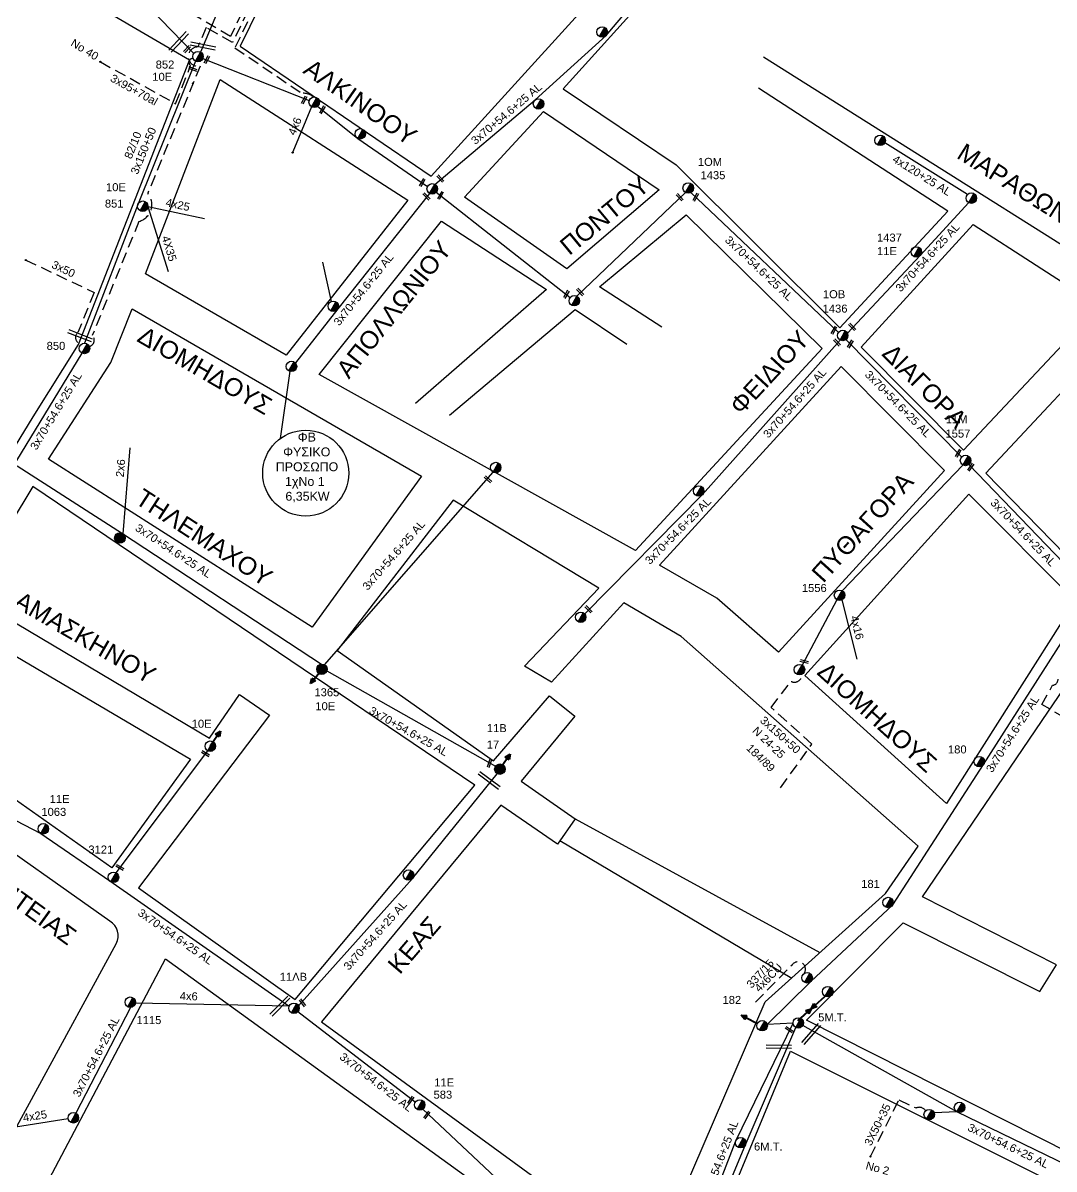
# Model space of a CAD drawing. Header units: millimetres. Extents: x 855 to 3091, y 750 to 2767.
# Drawn here: x 2170 to 2401.9, y 1180.2 to 1438.1 of the extents above; entities that cross this region are included whole.
import ezdxf
from ezdxf.enums import TextEntityAlignment as Align

# ---------------------------------------------------------------- set-up
doc = ezdxf.new("R2010")
doc.units = ezdxf.units.MM
doc.linetypes.add('DASHED', pattern=[19.05, 12.7, -6.35])
for name, color, linetype, lineweight in [('2x6', 7, 'SYN_LINE', 30), ('3x150+50', 7, 'Continuous', 30), ('3x50', 7, 'Continuous', 30), ('3X50+35', 7, 'Continuous', 30), ('3x70+54.6+25 AL', 7, 'SYN_LINE', 30), ('3x95+70', 7, 'Continuous', 30), ('4x120+25 AL', 7, 'SYN_LINE', 30), ('4x16', 7, 'Continuous', 30), ('4x25', 7, 'Continuous', 30), ('4X35', 7, 'DASHED', 30), ('4x6', 7, 'SYN_LINE', 30), ('4x6CU', 7, 'Continuous', 30), ('Υπόβαθρο ΔΕΗ', 7, 'Continuous', 30)]:
    doc.layers.add(name, color=color, linetype=linetype, lineweight=lineweight)
for name, color, linetype in [('TEXT ΚΑΛΩΔΙΩΝ', 7, 'Continuous'), ('Άγνωστα', 7, 'Continuous'), ('Επίτονοι', 7, 'Continuous'), ('Μηχανική τομή', 7, 'Continuous'), ('Στύλος Ξύλινος', 7, 'Continuous'), ('Στύλος Ξύλινος @ 1', 7, 'Continuous'), ('Στύλος ΦΜ', 7, 'Continuous'), ('Στύλος ΦΜ @ 1', 7, 'Continuous'), ('Συνδέσεις', 7, 'Continuous'), ('Τομή', 7, 'Continuous')]:
    doc.layers.add(name, color=color, linetype=linetype)
doc.styles.add('arial', font='arial.ttf')
doc.styles.get("Standard").update_dxf_attribs({"font": 'arial.ttf'})
doc.linetypes.add('SYN_LINE', pattern='A,0.5,-0.0001,["/\\/\\/\\/",Standard,S=0.1,R=0,X=0,Y=-0.05],-0.25', length=0.7501)

# ---------------------------------------------------------------- blocks, each defined once
blk = doc.blocks.new('ΥΠΑΡΧΩΝ ΤΣΙΜΕΝΤΕΝΙΟΣ ΣΤΥΛΟΣ')
at = {"layer": 'Στύλος ΦΜ'}
blk.add_hatch(color=7, dxfattribs=at).paths.add_polyline_path([(-1.29, -2.28, 0.574793), (2.62, 0, 0.268822), (1.3, 2.27)])
at = {"layer": 'Στύλος ΦΜ', "color": 7}
blk.add_line((-1.29, -2.28), (1.3, 2.27), dxfattribs=at)
blk.add_circle((0, 0), 2.62, dxfattribs=at)
at = {"layer": 'Στύλος ΦΜ', "flags": 4}
for tag, p in [('ΑΡΙΘΜΟΣ', (-4.68, 8.05)), ('ΤΥΠΟΣ', (-4.91, 3.03))]:
    blk.add_attdef(tag, p, '', height=4, dxfattribs=at)
blk = doc.blocks.new('ΥΠΑΡΧΩΝ ΞΥΛΙΝΟΣ ΣΤΥΛΟΣ')
at = {"layer": 'Στύλος Ξύλινος'}
h = blk.add_hatch(color=7, dxfattribs=at)
h.paths.add_polyline_path([(-2.62, 0, 0.270008), (-1.29, -2.28), (1.3, 2.27, 0.576266)])
h.paths.add_polyline_path([(-1.29, -2.28, 0.574793), (2.62, 0, 0.268822), (1.3, 2.27)])
at = {"layer": 'Στύλος Ξύλινος', "color": 7}
blk.add_line((-1.29, -2.28), (1.3, 2.27), dxfattribs=at)
blk.add_circle((0, 0), 2.62, dxfattribs=at)
at = {"layer": 'Στύλος Ξύλινος', "flags": 4}
for tag, p in [('ΑΡΙΘΜΟΣ', (-4.91, 8.6)), ('ΤΥΠΟΣ', (-4.85, 3.39))]:
    blk.add_attdef(tag, p, '', height=4, dxfattribs=at)
blk = doc.blocks.new('ΜΗΧΑΝΙΚΗ ΤΟΜΗ')
at = {"layer": 'Μηχανική τομή', "ltscale": 40}
for p, q in [((-1.9, 0.8), (5.7, 0.8)), ((-1.9, -0.8), (5.7, -0.8))]:
    blk.add_line(p, q, dxfattribs=at)
blk = doc.blocks.new('ΕΠΙΤΟΝΟΣ')
at = {"layer": 'Επίτονοι', "lineweight": 40, "ltscale": 40}
blk.add_hatch(color=256, dxfattribs=at).paths.add_polyline_path([(-1.13, 6.47), (0, 9.1), (1.13, 6.47)])
for p, q in [((-1.13, 6.47), (0, 9.1)), ((1.13, 6.47), (-1.13, 6.47)), ((-1.13, 6.47), (0, 6.47)), ((0, 9.1), (1.13, 6.47)), ((0, 6.47), (0, 0))]:
    blk.add_line(p, q, dxfattribs=at)
blk = doc.blocks.new('ΤΟΜΗ')
at = {"layer": 'Τομή', "ltscale": 40}
for p, q in [((-5.7, 0), (17.1, 0)), ((-5.7, -2.8), (17.1, -2.8))]:
    blk.add_line(p, q, dxfattribs=at)
blk = doc.blocks.new('_ΣΥΝΔΕΣΗ')
at = {"layer": 'Συνδέσεις', "linetype": 'SYN_LINE', "ltscale": 40}
blk.add_hatch(color=256, dxfattribs=at).paths.add_polyline_path([(0.5, 0, 1), (-0.5, 0, 1)])
at = {"layer": 'Συνδέσεις'}
blk.add_circle((0, 0), 0.5, dxfattribs=at)

msp = doc.modelspace()

# ---------------------------------------------------------------- linework, layer by layer
at = {"lineweight": -3, "ltscale": 0.2}
msp.add_circle((2233.57, 1336.76), 9.67, dxfattribs=at)
at = {"layer": '2x6', "color": 62, "linetype": 'SYN_LINE', "lineweight": -3, "ltscale": 15}
msp.add_lwpolyline([(2192.48, 1323.11), (2194.09, 1342.45)], dxfattribs=at)
at = {"layer": '3x150+50', "color": 133, "linetype": 'DASHED', "lineweight": -3, "ltscale": 0.2}
msp.add_lwpolyline([(2239.1, 1467.34), (2235.52, 1469.1), (2217.63, 1432.47), (2232.71, 1422.21, -0.198499), (2235.32, 1421.39, 13.645626)], format="xyb", dxfattribs=at)
at = {"layer": '3x150+50', "color": 1, "linetype": 'DASHED', "lineweight": -3, "ltscale": 0.2}
msp.add_lwpolyline([(2340.38, 1265.98), (2347.43, 1275.82), (2338.22, 1284.06), (2342.73, 1289.89, 0.560792), (2345.19, 1291.52, -252.428363)], format="xyb", dxfattribs=at)
at = {"layer": '3x150+50', "color": 85, "linetype": 'DASHED', "lineweight": -3, "ltscale": 0.2}
msp.add_lwpolyline([(2410.89, 1277.95), (2399.1, 1284.7), (2401.55, 1289.03, 0.391225), (2402.77, 1290.39, -1.832592)], format="xyb", dxfattribs=at)
at = {"layer": '3x50', "color": 62, "linetype": 'DASHED', "lineweight": -3, "ltscale": 0.2}
msp.add_lwpolyline([(2170.61, 1384.71), (2186.02, 1377.41), (2182.3, 1368.39, 0.679659), (2183.19, 1365.82, 1.184179)], format="xyb", dxfattribs=at)
at = {"layer": '3X50+35', "color": 2, "linetype": 'DASHED', "lineweight": -3, "ltscale": 0.2}
msp.add_lwpolyline([(2360.61, 1183.01), (2366.96, 1195.73), (2370.83, 1193.93, -0.355078), (2373.01, 1193.32, 91.146862)], format="xyb", dxfattribs=at)
at = {"layer": '3x70+54.6+25 AL', "color": 6, "linetype": 'SYN_LINE', "lineweight": -3, "ltscale": 15}
msp.add_lwpolyline([(2238.12, 1496.49), (2222.58, 1461.66), (2209.93, 1431.5)], dxfattribs=at)
at = {"layer": '3x70+54.6+25 AL', "color": 133, "linetype": 'SYN_LINE', "lineweight": -3, "ltscale": 15}
for points in [[(2262.6, 1401.73), (2285.17, 1420.72), (2301.12, 1435.24), (2333.55, 1473.55), (2351.79, 1492.84)], [(2210.42, 1430.02), (2234.37, 1420.63)], [(2236.23, 1419.32), (2245.26, 1412.08), (2260.97, 1401.25)], [(2261.44, 1399.68), (2240.8, 1373.73), (2231.24, 1361.57)], [(2262.92, 1399.95), (2293.03, 1376.27)], [(2294.55, 1376.57), (2319.01, 1399.88)], [(2320.15, 1399.87), (2353.39, 1368.44)], [(2355.38, 1368.28), (2371.75, 1385.71), (2382.69, 1397.62)], [(2353.75, 1366.71), (2322.83, 1331.94), (2296.34, 1305.08)], [(2355.05, 1366.8), (2381.09, 1340.4)], [(2229.96, 1359.67), (2227.82, 1344.52)], [(2231.97, 1216.92), (2257.57, 1245.54), (2276.66, 1269.14)], [(2258.22, 1195.26), (2231.81, 1215.58)], [(2279.87, 1083.26), (2297.24, 1119.02), (2316.88, 1151.82), (2330.3, 1186.54), (2343.17, 1213.02)], [(2286.33, 1168.86), (2259.9, 1193.66)]]:
    msp.add_lwpolyline(points, dxfattribs=at)
at = {"layer": '3x70+54.6+25 AL', "color": 27, "linetype": 'SYN_LINE', "lineweight": -3, "ltscale": 15}
msp.add_lwpolyline([(2190.98, 1449.17), (2208.42, 1431.21)], dxfattribs=at)
at = {"layer": '3x70+54.6+25 AL', "color": 27, "linetype": 'SYN_LINE', "lineweight": -3, "ltscale": 8}
msp.add_lwpolyline([(2208.76, 1429.46), (2195.85, 1397.33), (2183.8, 1365.99)], dxfattribs=at)
at = {"layer": '3x70+54.6+25 AL', "color": 133, "linetype": 'SYN_LINE', "lineweight": -3, "ltscale": 12}
msp.add_lwpolyline([(2239.34, 1375.4), (2237.45, 1384.22)], dxfattribs=at)
at = {"layer": '3x70+54.6+25 AL', "color": 62, "linetype": 'SYN_LINE', "lineweight": -3, "ltscale": 15}
for points in [[(2183.22, 1363.79), (2168.51, 1339.58)], [(2168.66, 1338.4), (2192.36, 1323.19), (2237.09, 1293.8)], [(2237.81, 1293.65), (2275.72, 1337)], [(2238.35, 1292.3), (2276.27, 1270.84)]]:
    msp.add_lwpolyline(points, dxfattribs=at)
at = {"layer": '3x70+54.6+25 AL', "color": 1, "linetype": 'SYN_LINE', "lineweight": -3, "ltscale": 15}
for points in [[(2381.39, 1338.59), (2354.22, 1310.3)], [(2409.76, 1310.58), (2382.74, 1338.73)], [(2337.35, 1212.72), (2347.14, 1222.37), (2365.58, 1239.61), (2386.02, 1271.22), (2409.9, 1308.63)], [(2353.05, 1308.25), (2345.21, 1293.57)], [(2318.5, 1152.29), (2332.39, 1185.49), (2343.76, 1212.04)], [(2343.17, 1213.02), (2337.35, 1212.72)]]:
    msp.add_lwpolyline(points, dxfattribs=at)
at = {"layer": '3x70+54.6+25 AL', "color": 5, "linetype": 'SYN_LINE', "lineweight": -3, "ltscale": 15}
for points in [[(2190.92, 1246.85), (2211.52, 1274.3)], [(2121.28, 1262.35), (2149.28, 1268.52), (2173.97, 1255.71), (2189.49, 1245), (2229.86, 1216.86)], [(2194.14, 1216.55), (2181.9, 1192.74)]]:
    msp.add_lwpolyline(points, dxfattribs=at)
at = {"layer": '3x70+54.6+25 AL', "color": 2, "linetype": 'Continuous', "lineweight": -3, "ltscale": 7}
msp.add_lwpolyline([(2344.93, 1214.09), (2350.4, 1219.08)], dxfattribs=at)
at = {"layer": '3x70+54.6+25 AL', "color": 2, "linetype": 'SYN_LINE', "lineweight": -3, "ltscale": 15}
msp.add_lwpolyline([(2490.33, 1134.47), (2457.81, 1154.75), (2427.09, 1169.98), (2412.6, 1177.26), (2380.02, 1193.03), (2345.39, 1212.51)], dxfattribs=at)
at = {"layer": '3x70+54.6+25 AL', "color": 2, "linetype": 'SYN_LINE', "lineweight": -3, "ltscale": 5}
msp.add_lwpolyline([(2380.02, 1193.03), (2374.9, 1192.84)], dxfattribs=at)
at = {"layer": '3x95+70', "color": 27, "linetype": 'DASHED', "lineweight": -3, "ltscale": 0.2}
msp.add_lwpolyline([(2187.39, 1429.29), (2204.32, 1419.88), (2207.68, 1428.46, -0.762977), (2208.24, 1430.06, -6.430328)], format="xyb", dxfattribs=at)
at = {"layer": '4x120+25 AL', "color": 133, "linetype": 'SYN_LINE', "lineweight": -3, "ltscale": 15}
msp.add_lwpolyline([(2382.44, 1399.48), (2363.79, 1411.07)], dxfattribs=at)
at = {"layer": '4x16', "color": 1, "linetype": 'SYN_LINE', "lineweight": -3, "ltscale": 15}
msp.add_lwpolyline([(2354.15, 1308.22), (2357.53, 1294.92)], dxfattribs=at)
at = {"layer": '4x25', "color": 27, "linetype": 'SYN_LINE', "lineweight": -3, "ltscale": 15}
msp.add_lwpolyline([(2198.08, 1396.77), (2210.77, 1394.03)], dxfattribs=at)
at = {"layer": '4x25', "color": 5, "linetype": 'SYN_LINE', "lineweight": -3, "ltscale": 15}
msp.add_lwpolyline([(2180.16, 1191.5), (2162.06, 1188.64)], dxfattribs=at)
at = {"layer": '4X35', "color": 27, "linetype": 'SYN_LINE', "lineweight": -3, "ltscale": 15}
msp.add_lwpolyline([(2198.08, 1396.77), (2202.6, 1382.09)], dxfattribs=at)
at = {"layer": '4x6', "color": 133, "linetype": 'SYN_LINE', "lineweight": -3, "ltscale": 12}
msp.add_lwpolyline([(2234.89, 1419.2), (2230.66, 1409.05)], dxfattribs=at)
at = {"layer": '4x6', "color": 5, "linetype": 'SYN_LINE', "lineweight": -3, "ltscale": 15}
msp.add_lwpolyline([(2229.86, 1216.86), (2195.27, 1217.51)], dxfattribs=at)
at = {"layer": '4x6CU', "color": 1, "linetype": 'DASHED', "lineweight": -3, "ltscale": 0.2}
msp.add_lwpolyline([(2334.72, 1217.71), (2343.1, 1226.3, -0.909911), (2345.69, 1224.21, -12.54096)], format="xyb", dxfattribs=at)
at = {"layer": 'Υπόβαθρο ΔΕΗ', "lineweight": -3}
for points in [[(2301.75, 1541.7), (2251.88, 1500.15), (2218.85, 1432.85), (2261.81, 1403.61), (2346.88, 1497.22)], [(2372.83, 1522.12), (2385.65, 1533.79), (2421.65, 1501.38), (2422.07, 1451.24), (2478.61, 1411.04), (2445.27, 1361.8), (2336.52, 1430.33)], [(2413.76, 1444.07), (2370.67, 1477.01), (2353.29, 1491.72), (2291.46, 1423.23), (2316.87, 1406.11), (2353.7, 1369.43), (2377.96, 1395.71), (2335.39, 1423.4)], [(2313.63, 1369.61), (2299.67, 1378.68), (2319.15, 1394.88), (2349.72, 1364.78), (2307.74, 1319.37), (2236.56, 1358.98), (2264.13, 1393.45), (2287.71, 1378.05), (2258.29, 1352.43)], [(2265.9, 1349.83), (2294.14, 1373.57), (2305.8, 1365.75)], [(2371.33, 1252.83), (2318.01, 1299.99), (2305.14, 1307.59), (2288.85, 1289.76), (2282.81, 1293.3), (2299.49, 1310.87), (2266.74, 1330.7), (2240.66, 1296.83), (2275.78, 1272.03), (2288.39, 1286.63), (2294.09, 1282.09), (2282, 1267.45), (2294.14, 1259), (2290.18, 1253.31), (2277.43, 1262.04), (2237.14, 1213.34), (2311.56, 1158.94), (2336.91, 1217.78), (2363.97, 1242.16), (2371.33, 1252.83)], [(2294.14, 1259), (2349.23, 1228.88)], [(2290.72, 1254.1), (2342.89, 1223.16)], [(2342.63, 1206.73), (2491.81, 1132.11), (2423.1, 1016.65), (2287.09, 1093.3), (2314.82, 1143.71)], [(2447.93, 1058.38), (2320.42, 1153.18), (2342.63, 1206.73)]]:
    msp.add_lwpolyline(points, dxfattribs=at)
at = {"layer": 'Υπόβαθρο ΔΕΗ', "color": 27, "linetype": 'DASHED', "lineweight": -3, "ltscale": 0.2}
msp.add_lwpolyline([(2240.19, 1469.55), (2233.92, 1472.63), (2228.31, 1461.3), (2229.26, 1460.83), (2216.65, 1435.03), (2192.97, 1448.81, 0.271122), (2191.05, 1450.48)], format="xyb", dxfattribs=at)
at = {"layer": 'Υπόβαθρο ΔΕΗ', "color": 62, "linetype": 'DASHED', "lineweight": -3, "ltscale": 0.2}
msp.add_lwpolyline([(2239.64, 1468.45), (2234.27, 1471.08), (2229.65, 1461.75), (2230.59, 1461.28), (2217.08, 1433.63), (2211.17, 1437.06), (2209.33, 1432.66, 1.123571), (2209.86, 1428.36), (2198.04, 1399.75, -0.550156), (2196.07, 1393.41), (2185.57, 1367.76, -0.594058), (2184.89, 1365.25)], format="xyb", dxfattribs=at)
at = {"layer": 'Υπόβαθρο ΔΕΗ', "lineweight": -3}
for points in [[(2115.62, 1366.09), (2158.15, 1326.38), (2172.24, 1349.42), (2182.45, 1365.73), (2207.44, 1429.68), (2169.08, 1452.16)], [(2214.35, 1425.29), (2256.55, 1398.21), (2229.19, 1363.28), (2197.5, 1381.58)], [(2287.05, 1418.09), (2313.06, 1400.47), (2292.29, 1382.7), (2269.27, 1398.84)], [(2383.69, 1392.68), (2411.99, 1374.37), (2381.52, 1341.9), (2358.46, 1365.08)], [(2189.74, 1361.67), (2194.56, 1373.71), (2259.61, 1336.05), (2235.01, 1302.08), (2175.73, 1339.91)], [(2418.07, 1370.5), (2440.81, 1355.86), (2410.47, 1312.2), (2386.54, 1336.72)], [(2354, 1360.74), (2377.2, 1337.39), (2339.89, 1296.48), (2326.02, 1308.62), (2313.16, 1316.03)], [(2447.92, 1352.65), (2494.78, 1324.66), (2413.31, 1179.76), (2346.17, 1213.68), (2367.9, 1235.6), (2398.7, 1220.1), (2402.45, 1226.1), (2372.29, 1241.44), (2400.45, 1282.96)], [(2211.93, 1277.1), (2218.68, 1286.97), (2225.45, 1282.34), (2195.95, 1243.43), (2231.18, 1218.37), (2271.64, 1266.59), (2172.21, 1333.73), (2157.53, 1309.42)], [(2382.74, 1332), (2406.6, 1308.04), (2377.67, 1262.41), (2345.83, 1291.23)], [(2154.09, 1303.96), (2207.65, 1272.41), (2190, 1247.99), (2163.15, 1266.84), (2150.63, 1271.21), (2145.58, 1272.43), (2136.21, 1273.32)], [(2202.02, 1227.45), (2308.38, 1150.49), (2278.12, 1098.31), (2166.69, 1160.6)]]:
    msp.add_lwpolyline(points, close=True, dxfattribs=at)
msp.add_lwpolyline([(2124.48, 1255.74), (2094.82, 1199.92), (2155.66, 1166.08), (2190.94, 1230.89, 0.406799), (2189.5, 1235.98), (2157.45, 1258.63, 0.320979), (2124.48, 1255.74, -2.431241)], format="xyb", dxfattribs=at)

# ---------------------------------------------------------------- block references
at = {"layer": 'Επίτονοι', "lineweight": -3}
for p, xscale, yscale, zscale, rotation in [((2237.2, 1292.6), 0.4499999999998181, 0.4499999999998181, 0.4499999999998181, 140.8682775887491), ((2212.1, 1275.33), 0.4499999999998181, 0.4499999999998181, 0.4499999999998181, 326.0538656591027), ((2277.24, 1270.16), 0.4499999999998181, 0.4499999999998181, 0.4499999999998181, 326.0538656591027), ((2350.32, 1218.98), 0.4499999999998181, 0.4499999999998181, 0.4499999999998181, 131.7158272745893), ((2335.16, 1212.97), 0.4499999999998181, 0.4499999999998181, 0.4499999999998181, 62.97575793351415), ((2344.2, 1213.55), 0.449999999999818, 0.449999999999818, 0.449999999999818, 311.4759631770369)]:
    msp.add_blockref('ΕΠΙΤΟΝΟΣ', p, dxfattribs=dict(at, xscale=xscale, yscale=yscale, zscale=zscale, rotation=rotation))
at = {"layer": 'Μηχανική τομή', "lineweight": -3}
for p, xscale, yscale, zscale, rotation in [((2207.17, 1432.5), 0.2499999999999999, 0.2499999999999999, 0.4999999999999995, 227.0978215156777), ((2211.53, 1430.16), 0.25, 0.25, 0.4999999999999995, 240.6727061139759), ((2208.67, 1427.5), 0.2499999999999999, 0.2499999999999999, 0.4999999999999995, 160.7521887908404), ((2233.41, 1421.1), 0.25, 0.25, 0.4999999999999995, 240.6727061139759), ((2237.52, 1418.91), 0.25, 0.25, 0.4999999999999995, 240.6727061139759), ((2259.98, 1402.53), 0.25, 0.25, 0.4999999999999995, 240.6727061139759), ((2263.53, 1403.37), 0.25, 0.25, 0.4999999999999995, 313.5088931811238), ((2260.4, 1399.36), 0.25, 0.25, 0.4999999999999995, 313.5088931811238), ((2264.11, 1399.63), 0.25, 0.25, 0.4999999999999995, 240.6727061139759), ((2317.34, 1399.18), 0.25, 0.25, 0.4999999999999995, 313.5088931811238), ((2321.47, 1399.25), 0.25, 0.25, 0.4999999999999995, 240.6727061139759), ((2292.39, 1377.39), 0.25, 0.25, 0.4999999999999995, 240.6727061139759), ((2294.96, 1377.86), 0.25, 0.25, 0.4999999999999995, 313.5088931811238), ((2352.55, 1369.3), 0.25, 0.25, 0.4999999999999995, 240.6727061139759), ((2356.13, 1370), 0.2499999999999999, 0.2499999999999999, 0.4999999999999995, 313.5088931811238), ((2352.72, 1366.5), 0.25, 0.25, 0.4999999999999995, 313.5088931811238), ((2356.25, 1366.22), 0.25, 0.25, 0.4999999999999995, 240.6727061139759), ((2380.51, 1341.62), 0.25, 0.25, 0.4999999999999995, 240.6727061139759), ((2383.38, 1338.48), 0.2499999999999996, 0.2499999999999996, 0.4999999999999997, 235.3314598932324), ((2274.91, 1335.06), 0.2499999999999998, 0.2499999999999998, 0.2499999999999998, 138.1650479911325), ((2296.83, 1306.49), 0.25, 0.25, 0.4999999999999995, 313.5088931811238), ((2345.23, 1294.54), 0.25, 0.25, 0.4999999999999994, 345.20626706677), ((2211.44, 1273.37), 0.2499999999999998, 0.2499999999999998, 0.2499999999999998, 149.8643633379422), ((2274.81, 1271.06), 0.2499999999999998, 0.2499999999999998, 0.2499999999999998, 72.55851060548012), ((2192.23, 1247.77), 0.2499999999999998, 0.2499999999999998, 0.2499999999999998, 149.8643633379422), ((2233.18, 1217.22), 0.2499999999999999, 0.2499999999999999, 0.2499999999999999, 127.9568791224461), ((2342.7, 1211.25), 0.2499999999999996, 0.2499999999999996, 0.4999999999999997, 145.5886877262014), ((2256.94, 1195.29), 0.2499999999999999, 0.2499999999999999, 0.2499999999999999, 54.38633714151349), ((2260.58, 1191.97), 0.2499999999999999, 0.2499999999999999, 0.2499999999999999, 54.38633714151349)]:
    msp.add_blockref('ΜΗΧΑΝΙΚΗ ΤΟΜΗ', p, dxfattribs=dict(at, xscale=xscale, yscale=yscale, zscale=zscale, rotation=rotation))
at = {"layer": 'Στύλος Ξύλινος @ 1', "lineweight": -3, "ltscale": 40, "xscale": 0.4499999999998182, "yscale": 0.4499999999998182, "zscale": 0.4499999999998182}
msp.add_blockref('ΥΠΑΡΧΩΝ ΞΥΛΙΝΟΣ ΣΤΥΛΟΣ', (2191.78, 1322.16), dxfattribs=at)
at = {"layer": 'Στύλος Ξύλινος @ 1', "lineweight": -3, "ltscale": 40}
ref = msp.add_blockref('ΥΠΑΡΧΩΝ ΞΥΛΙΝΟΣ ΣΤΥΛΟΣ', (2237.22, 1292.63), dxfattribs=dict(at, xscale=0.4499999999998182, yscale=0.4499999999998182, zscale=0.4499999999998182))
ref.add_attrib('ΤΥΠΟΣ', '1365', (2235.53, 1286.56), dxfattribs={"layer": 'Στύλος Ξύλινος', "height": 1.8, "flags": 4})
ref.add_attrib('ΑΡΙΘΜΟΣ', '10E', (2235.73, 1283.43), dxfattribs={"layer": 'Στύλος Ξύλινος', "height": 1.8, "flags": 4})
ref = msp.add_blockref('ΥΠΑΡΧΩΝ ΞΥΛΙΝΟΣ ΣΤΥΛΟΣ', (2277.24, 1270.16), dxfattribs=dict(at, xscale=0.4499999999998182, yscale=0.4499999999998182, zscale=0.4499999999998182))
ref.add_attrib('ΤΥΠΟΣ', '11B', (2274.3, 1278.5), dxfattribs={"layer": 'Στύλος Ξύλινος', "height": 1.8, "flags": 4})
ref.add_attrib('ΑΡΙΘΜΟΣ', '17', (2274.28, 1274.79), dxfattribs={"layer": 'Στύλος Ξύλινος', "height": 1.8, "flags": 4})
at = {"layer": 'Στύλος ΦΜ @ 1', "lineweight": -3, "ltscale": 40, "xscale": 0.4499999999998181, "yscale": 0.4499999999998181, "zscale": 0.4499999999998181}
for p in [(2300.24, 1436.02), (2235.47, 1420.22), (2285.93, 1419.83), (2245.84, 1413.1), (2362.75, 1411.63), (2262.02, 1400.71), (2383.27, 1398.64), (2239.77, 1374.3), (2293.97, 1375.55), (2230.37, 1360.78), (2276.3, 1338.02), (2321.96, 1332.74), (2295.42, 1304.34), (2344.62, 1292.55), (2256.69, 1246.33), (2346.33, 1223.22), (2350.98, 1220.1), (2380.61, 1194.06), (2181.31, 1191.72), (2373.8, 1192.44)]:
    msp.add_blockref('ΥΠΑΡΧΩΝ ΤΣΙΜΕΝΤΕΝΙΟΣ ΣΤΥΛΟΣ', p, dxfattribs=at)
at = {"layer": 'Στύλος ΦΜ @ 1', "lineweight": -3, "ltscale": 40}
ref = msp.add_blockref('ΥΠΑΡΧΩΝ ΤΣΙΜΕΝΤΕΝΙΟΣ ΣΤΥΛΟΣ', (2209.34, 1430.48), dxfattribs=dict(at, xscale=0.4499999999998181, yscale=0.4499999999998181, zscale=0.4499999999998181))
ref.add_attrib('ΤΥΠΟΣ', '852', (2199.83, 1427.79), dxfattribs={"layer": 'Στύλος ΦΜ', "height": 1.8, "flags": 4})
ref.add_attrib('ΑΡΙΘΜΟΣ', '10E', (2199.06, 1425.03), dxfattribs={"layer": 'Στύλος ΦΜ', "height": 1.8, "flags": 4})
ref = msp.add_blockref('ΥΠΑΡΧΩΝ ΤΣΙΜΕΝΤΕΝΙΟΣ ΣΤΥΛΟΣ', (2319.59, 1400.91), dxfattribs=dict(at, xscale=0.449999999999818, yscale=0.449999999999818, zscale=0.449999999999818))
ref.add_attrib('ΤΥΠΟΣ', '1OM', (2321.76, 1405.89), dxfattribs={"layer": 'Στύλος ΦΜ', "height": 1.8, "rotation": 360, "flags": 4})
ref.add_attrib('ΑΡΙΘΜΟΣ', '1435', (2322.36, 1402.9), dxfattribs={"layer": 'Στύλος ΦΜ', "height": 1.8, "rotation": 360, "flags": 4})
ref = msp.add_blockref('ΥΠΑΡΧΩΝ ΤΣΙΜΕΝΤΕΝΙΟΣ ΣΤΥΛΟΣ', (2196.91, 1396.81), dxfattribs=dict(at, xscale=0.4499999999998181, yscale=0.4499999999998181, zscale=0.4499999999998181))
ref.add_attrib('ΤΥΠΟΣ', '851', (2188.4, 1396.51), dxfattribs={"layer": 'Στύλος ΦΜ', "height": 1.8, "flags": 4})
ref.add_attrib('ΑΡΙΘΜΟΣ', '10E', (2188.65, 1400.2), dxfattribs={"layer": 'Στύλος ΦΜ', "height": 1.8, "flags": 4})
ref = msp.add_blockref('ΥΠΑΡΧΩΝ ΤΣΙΜΕΝΤΕΝΙΟΣ ΣΤΥΛΟΣ', (2370.9, 1386.53), dxfattribs=dict(at, xscale=0.449999999999818, yscale=0.449999999999818, zscale=0.449999999999818))
ref.add_attrib('ΤΥΠΟΣ', '11E', (2362.05, 1385.82), dxfattribs={"layer": 'Στύλος ΦΜ', "height": 1.8, "flags": 4})
ref.add_attrib('ΑΡΙΘΜΟΣ', '1437', (2362.05, 1388.86), dxfattribs={"layer": 'Στύλος ΦΜ', "height": 1.8, "flags": 4})
ref = msp.add_blockref('ΥΠΑΡΧΩΝ ΤΣΙΜΕΝΤΕΝΙΟΣ ΣΤΥΛΟΣ', (2354.34, 1367.74), dxfattribs=dict(at, xscale=0.449999999999818, yscale=0.449999999999818, zscale=0.449999999999818))
ref.add_attrib('ΤΥΠΟΣ', '1OB', (2349.88, 1376.12), dxfattribs={"layer": 'Στύλος ΦΜ', "height": 1.8, "flags": 4})
ref.add_attrib('ΑΡΙΘΜΟΣ', '1436', (2349.82, 1372.88), dxfattribs={"layer": 'Στύλος ΦΜ', "height": 1.8, "flags": 4})
ref = msp.add_blockref('ΥΠΑΡΧΩΝ ΤΣΙΜΕΝΤΕΝΙΟΣ ΣΤΥΛΟΣ', (2183.8, 1364.81), dxfattribs=dict(at, xscale=0.4499999999998181, yscale=0.4499999999998181, zscale=0.4499999999998181))
ref.add_attrib('ΤΥΠΟΣ', '850', (2175.3, 1364.5), dxfattribs={"layer": 'Στύλος ΦΜ', "height": 1.8, "flags": 4})
ref = msp.add_blockref('ΥΠΑΡΧΩΝ ΤΣΙΜΕΝΤΕΝΙΟΣ ΣΤΥΛΟΣ', (2381.97, 1339.61), dxfattribs=dict(at, xscale=0.449999999999818, yscale=0.449999999999818, zscale=0.449999999999818))
ref.add_attrib('ΤΥΠΟΣ', '11M', (2377.51, 1348), dxfattribs={"layer": 'Στύλος ΦΜ', "height": 1.8, "flags": 4})
ref.add_attrib('ΑΡΙΘΜΟΣ', '1557', (2377.45, 1344.76), dxfattribs={"layer": 'Στύλος ΦΜ', "height": 1.8, "flags": 4})
ref = msp.add_blockref('ΥΠΑΡΧΩΝ ΤΣΙΜΕΝΤΕΝΙΟΣ ΣΤΥΛΟΣ', (2353.63, 1309.28), dxfattribs=dict(at, xscale=0.4499999999998181, yscale=0.4499999999998181, zscale=0.4499999999998181))
ref.add_attrib('ΤΥΠΟΣ', '1556', (2345.15, 1310.02), dxfattribs={"layer": 'Στύλος ΦΜ', "height": 1.8, "flags": 4})
ref = msp.add_blockref('ΥΠΑΡΧΩΝ ΤΣΙΜΕΝΤΕΝΙΟΣ ΣΤΥΛΟΣ', (2212.1, 1275.33), dxfattribs=dict(at, xscale=0.4499999999998182, yscale=0.4499999999998182, zscale=0.4499999999998182))
ref.add_attrib('ΤΥΠΟΣ', '10E', (2207.93, 1279.48), dxfattribs={"layer": 'Στύλος ΦΜ', "height": 1.8, "flags": 4})
ref = msp.add_blockref('ΥΠΑΡΧΩΝ ΤΣΙΜΕΝΤΕΝΙΟΣ ΣΤΥΛΟΣ', (2385.03, 1271.86), dxfattribs=dict(at, xscale=0.4499999999998181, yscale=0.4499999999998181, zscale=0.4499999999998181))
ref.add_attrib('ΤΥΠΟΣ', '180', (2378.01, 1273.7), dxfattribs={"layer": 'Στύλος ΦΜ', "height": 1.8, "flags": 4})
ref = msp.add_blockref('ΥΠΑΡΧΩΝ ΤΣΙΜΕΝΤΕΝΙΟΣ ΣΤΥΛΟΣ', (2174.55, 1256.74), dxfattribs=dict(at, xscale=0.4499999999998181, yscale=0.4499999999998181, zscale=0.4499999999998181))
ref.add_attrib('ΤΥΠΟΣ', '1063', (2174.12, 1259.65), dxfattribs={"layer": 'Στύλος ΦΜ', "height": 1.8, "flags": 4})
ref.add_attrib('ΑΡΙΘΜΟΣ', '11E', (2175.98, 1262.54), dxfattribs={"layer": 'Στύλος ΦΜ', "height": 1.8, "flags": 4})
ref = msp.add_blockref('ΥΠΑΡΧΩΝ ΤΣΙΜΕΝΤΕΝΙΟΣ ΣΤΥΛΟΣ', (2190.33, 1245.83), dxfattribs=dict(at, xscale=0.4499999999998181, yscale=0.4499999999998181, zscale=0.4499999999998181))
ref.add_attrib('ΤΥΠΟΣ', '3121', (2184.69, 1251.18), dxfattribs={"layer": 'Στύλος ΦΜ', "height": 1.8, "flags": 4})
ref = msp.add_blockref('ΥΠΑΡΧΩΝ ΤΣΙΜΕΝΤΕΝΙΟΣ ΣΤΥΛΟΣ', (2364.54, 1240.16), dxfattribs=dict(at, xscale=0.4499999999998181, yscale=0.4499999999998181, zscale=0.4499999999998181))
ref.add_attrib('ΤΥΠΟΣ', '181', (2358.5, 1243.45), dxfattribs={"layer": 'Στύλος ΦΜ', "height": 1.8, "flags": 4})
ref = msp.add_blockref('ΥΠΑΡΧΩΝ ΤΣΙΜΕΝΤΕΝΙΟΣ ΣΤΥΛΟΣ', (2230.93, 1216.36), dxfattribs=dict(at, xscale=0.4499999999998181, yscale=0.4499999999998181, zscale=0.4499999999998181))
ref.add_attrib('ΤΥΠΟΣ', '11ΛΒ', (2227.72, 1222.55), dxfattribs={"layer": 'Στύλος ΦΜ', "height": 1.8, "flags": 4})
ref = msp.add_blockref('ΥΠΑΡΧΩΝ ΤΣΙΜΕΝΤΕΝΙΟΣ ΣΤΥΛΟΣ', (2194.11, 1217.73), dxfattribs=dict(at, xscale=0.4499999999998181, yscale=0.4499999999998181, zscale=0.4499999999998181))
ref.add_attrib('ΤΥΠΟΣ', '1115', (2195.51, 1212.81), dxfattribs={"layer": 'Στύλος ΦΜ', "height": 1.8, "flags": 4})
ref = msp.add_blockref('ΥΠΑΡΧΩΝ ΤΣΙΜΕΝΤΕΝΙΟΣ ΣΤΥΛΟΣ', (2336.21, 1212.44), dxfattribs=dict(at, xscale=0.4499999999998181, yscale=0.4499999999998181, zscale=0.4499999999998181))
ref.add_attrib('ΤΥΠΟΣ', '182', (2327.31, 1217.34), dxfattribs={"layer": 'Στύλος ΦΜ', "height": 1.8, "flags": 4})
ref = msp.add_blockref('ΥΠΑΡΧΩΝ ΤΣΙΜΕΝΤΕΝΙΟΣ ΣΤΥΛΟΣ', (2344.34, 1213.06), dxfattribs=dict(at, xscale=0.4499999999998181, yscale=0.4499999999998181, zscale=0.4499999999998181))
ref.add_attrib('ΤΥΠΟΣ', '5M.T.', (2348.82, 1213.43), dxfattribs={"layer": 'Στύλος ΦΜ', "height": 1.8, "flags": 4})
ref = msp.add_blockref('ΥΠΑΡΧΩΝ ΤΣΙΜΕΝΤΕΝΙΟΣ ΣΤΥΛΟΣ', (2259.21, 1194.62), dxfattribs=dict(at, xscale=0.4499999999998181, yscale=0.4499999999998181, zscale=0.4499999999998181))
ref.add_attrib('ΤΥΠΟΣ', '11E', (2262.46, 1198.78), dxfattribs={"layer": 'Στύλος ΦΜ', "height": 1.8, "flags": 4})
ref.add_attrib('ΑΡΙΘΜΟΣ', '583', (2262.32, 1196.03), dxfattribs={"layer": 'Στύλος ΦΜ', "height": 1.8, "flags": 4})
ref = msp.add_blockref('ΥΠΑΡΧΩΝ ΤΣΙΜΕΝΤΕΝΙΟΣ ΣΤΥΛΟΣ', (2331.39, 1186.11), dxfattribs=dict(at, xscale=0.4499999999998181, yscale=0.4499999999998181, zscale=0.4499999999998181))
ref.add_attrib('ΤΥΠΟΣ', '6M.T.', (2334.39, 1184.36), dxfattribs={"layer": 'Στύλος ΦΜ', "height": 1.8, "flags": 4})
at = {"layer": 'Συνδέσεις', "lineweight": -3, "xscale": 0.25, "yscale": 0.25, "zscale": 0.25}
for p in [(2187.39, 1429.29), (2208.19, 1424.42), (2230.63, 1408.88), (2170.62, 1384.71), (2360.61, 1183.01)]:
    msp.add_blockref('_ΣΥΝΔΕΣΗ', p, dxfattribs=at)
at = {"layer": 'Τομή', "lineweight": -3}
for p, xscale, yscale, zscale, rotation in [((2203.75, 1432.98), 0.2499999999999999, 0.2499999999999999, 0.2499999999999999, 46.61592749216189), ((2209.15, 1433.54), 0.2499999999999999, 0.2499999999999999, 0.2499999999999999, 348.2938536218837), ((2181.6, 1368.56), 0.2499999999999998, 0.2499999999999998, 0.2499999999999998, 338.4857478978), ((2275.76, 1266.45), 0.2499999999999999, 0.2499999999999999, 0.2499999999999999, 143.0544438786455), ((2229.01, 1217.59), 0.2499999999999999, 0.2499999999999999, 0.2499999999999999, 225.2906185041805), ((2348.43, 1211.39), 0.2499999999999998, 0.2499999999999998, 0.2499999999999998, 228.5555188965302), ((2341.39, 1207.31), 0.2499999999999998, 0.2499999999999998, 0.2499999999999998, 179.0367912640376)]:
    msp.add_blockref('ΤΟΜΗ', p, dxfattribs=dict(at, xscale=xscale, yscale=yscale, zscale=zscale, rotation=rotation))

# ---------------------------------------------------------------- texts
at = {"lineweight": -3, "ltscale": 40, "char_height": 4, "width": 65.6312, "attachment_point": 1, "style": 'arial'}
for s, insert, rotation in [('AΛKINOOY', (2235.02, 1430.21), 325.2189), ('ΠONTOY', (2290.3, 1388.66), 39.662), ('ΠYΘAΓOPA', (2347, 1314.54), 47.9143), ('THΛEMAXOY', (2197.09, 1333.5), 327), ('ΔAMAΣKHNOY', (2166.4, 1312.21), 329.9985), ('ΣHTEIAΣ', (2163.53, 1247.31), 324.0075)]:
    msp.add_mtext(s, dxfattribs=dict(at, insert=insert, rotation=rotation))
at = {"layer": 'TEXT ΚΑΛΩΔΙΩΝ', "linetype": 'Continuous', "lineweight": -3, "ltscale": 0.2}
for s, rotation, p in [('3x95+70al', 330.9461, (2194.98, 1423.01)), ('3x70+54.6+25 AL', 40.0932, (2278.72, 1417.65)), ('4x6', 67.3816, (2231.11, 1414.82)), ('3x150+50', 67.5688, (2197.07, 1409.29)), ('4x120+25 AL', 328.1511, (2372.16, 1403.75)), ('4x25', 347.8252, (2204.81, 1397.16)), ('3x70+54.6+25 AL', 47.4368, (2373.41, 1385.3)), ('4X35', 287.1202, (2202.88, 1387.3)), ('3x70+54.6+25 AL', 316.5944, (2335.53, 1382.85)), ('3x70+54.6+25 AL', 51.5081, (2246.57, 1378.09)), ('3x50', 334.6679, (2179.09, 1382.69)), ('3x70+54.6+25 AL', 48.3515, (2343.54, 1352.52)), ('3x70+54.6+25 AL', 314.6095, (2366.79, 1352.34)), ('3x70+54.6+25 AL', 58.7106, (2177.4, 1350.75)), ('2x6', 85.2445, (2191.91, 1337.88)), ('3x70+54.6+25 AL', 45.4054, (2317.3, 1323.77)), ('3x70+54.6+25 AL', 313.8354, (2394.95, 1323.41)), ('3x70+54.6+25 AL', 48.8324, (2253.35, 1318.31)), ('3x70+54.6+25 AL', 326.6923, (2203.83, 1319.29)), ('4x16', 284.2665, (2357.58, 1302.02)), ('3x70+54.6+25 AL', 57.4468, (2392.53, 1278.08)), ('3x70+54.6+25 AL', 330.4817, (2256.72, 1278.69)), ('3x150+50', 318.186, (2340.32, 1277.87)), ('3x70+54.6+25 AL', 325.1146, (2204.29, 1232.49)), ('3x70+54.6+25 AL', 48.193, (2249.19, 1232.78)), ('4x6CU', 45.7133, (2337.62, 1223.26)), ('4x6', 358.9188, (2207.26, 1219.08)), ('3x70+54.6+25 AL', 62.7868, (2186.42, 1205.47)), ('3x70+54.6+25 AL', 322.4328, (2249.44, 1199.75)), ('3X50+35', 63.5041, (2362.17, 1190.17)), ('4x25', 8.9811, (2172.67, 1192.14)), ('3x70+54.6+25 AL', 68.8716, (2326.5, 1181.72)), ('3x70+54.6+25 AL', 334.1701, (2391.59, 1185.43))]:
    msp.add_text(s, height=1.8, rotation=rotation, dxfattribs=at).set_placement(p, align=Align.MIDDLE_CENTER)
at = {"layer": 'Άγνωστα', "lineweight": -3, "ltscale": 40, "char_height": 1.8, "width": 12.7137, "attachment_point": 1, "style": 'arial'}
for s, insert, rotation in [('No 40', (2181.48, 1434.58), 328.7007), ('82/10', (2192.68, 1407.97), 68), ('N 24-25', (2335.14, 1279.91), 316.0073), ('184/89', (2333.77, 1276.01), 316.0073), ('337/15', (2332.51, 1221.94), 47.2337), ('Nο 2', (2359.84, 1181.93), 345.0577)]:
    msp.add_mtext(s, dxfattribs=dict(at, insert=insert, rotation=rotation))
at = {"layer": 'Υπόβαθρο ΔΕΗ', "lineweight": -3}
for s, rotation, p in [('ΜΑΡΑΘΩΝΟΜΑΧΩΝ', 327.7836, (2403.23, 1395.36)), ('ΑΠΟΛΛΩΝΙΟΥ', 51.3399, (2253.4, 1373.63)), ('ΔΙΟΜΗΔΟΥΣ', 329.9338, (2210.92, 1359.85)), ('ΦΕΙΔΙΟΥ', 47.2452, (2337.86, 1359.43)), ('ΔΙΑΓΟΡΑ', 314.8546, (2372.78, 1356.36)), ('ΔΙΟΜΗΔΟΥΣ', 317.8465, (2362.13, 1281.87)), ('ΚΕΑΣ', 49.3886, (2257.96, 1230.64))]:
    msp.add_text(s, height=4, rotation=rotation, dxfattribs=at).set_placement(p, align=Align.MIDDLE_CENTER)
at = {"layer": 'Υπόβαθρο ΔΕΗ', "lineweight": -3, "char_height": 2, "width": 17.2548, "attachment_point": 1}
for s, insert in [('{\\W8.64836; }ΦΒ \\P{\\W4.42067; }ΦΥΣΙΚΟ \\P{\\W2.28183; }ΠΡΟΣΩΠΟ', (2225.06, 1345.87)), ('{\\W5.64925; }1χΝο 1\\P{\\W5.75643; }6,35KW', (2224.53, 1335.89))]:
    msp.add_mtext(s, dxfattribs=dict(at, insert=insert))

doc.saveas('drawing.dxf')
